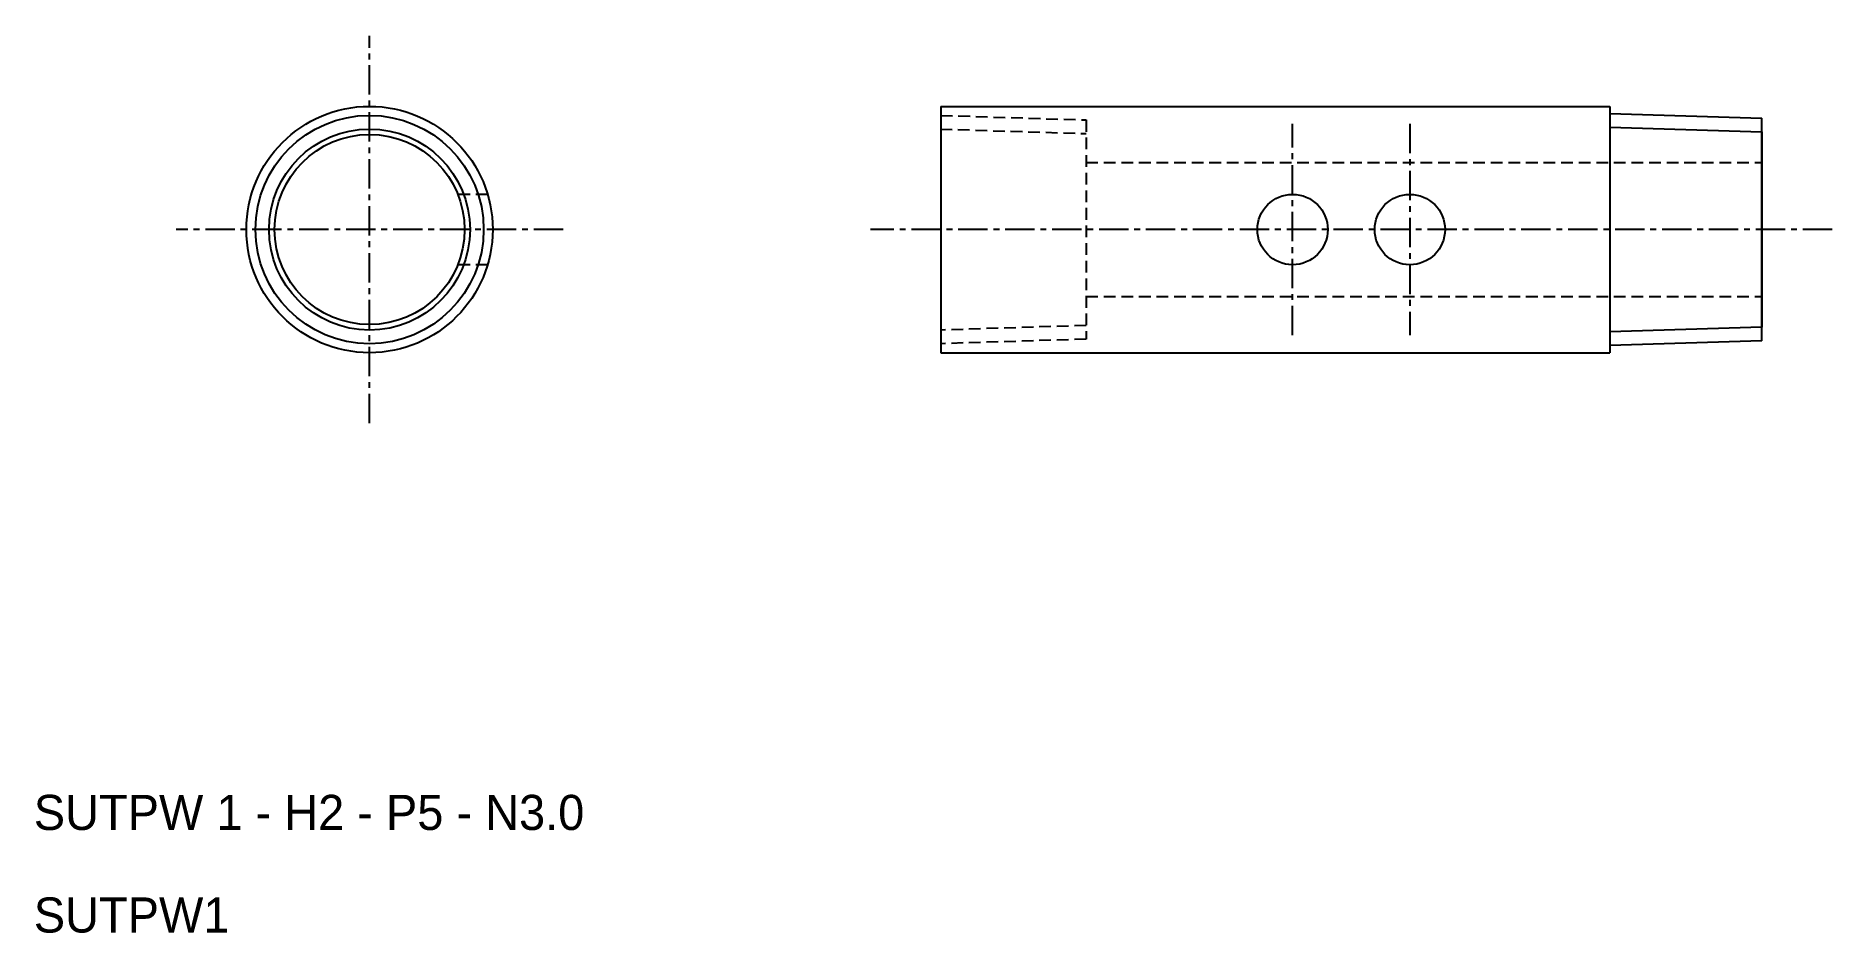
# Model space of a CAD drawing. Extents: x 200.4 to 277, y 181.4 to 219.7.
import ezdxf

# ---------------------------------------------------------------- set-up
doc = ezdxf.new("R2010")
doc.units = 0
doc.linetypes.add('CENTER', pattern=[2, 1.25, -0.25, 0.25, -0.25])
doc.linetypes.add('DASHED', pattern=[0.75, 0.5, -0.25])
doc.layers.get('0').update_dxf_attribs({"linetype": 'CONTINUOUS'})
doc.layers.add('CENTER', color=1, linetype='CENTER')

msp = doc.modelspace()

# ---------------------------------------------------------------- linework, layer by layer
for p, q in [((238.992, 216.657), (267.522, 216.657)), ((238.992, 216.657), (238.992, 206.157)), ((267.522, 216.657), (267.522, 206.157)), ((267.522, 216.349), (273.992, 216.147)), ((273.992, 206.667), (273.992, 216.147)), ((273.992, 215.566), (273.992, 207.248)), ((238.992, 206.157), (267.522, 206.157)), ((273.992, 206.667), (267.522, 206.465))]:
    msp.add_line(p, q)
at = {"color": 3, "linetype": 'DASHED'}
for p, q in [((238.992, 216.271), (245.192, 216.077)), ((245.192, 216.077), (245.192, 206.737)), ((238.974, 215.69), (245.192, 215.496)), ((245.192, 214.257), (273.992, 214.257)), ((219.674, 212.907), (218.404, 212.907)), ((219.674, 209.907), (218.404, 209.907)), ((245.192, 208.557), (273.992, 208.557)), ((245.192, 207.318), (238.974, 207.124)), ((245.192, 206.737), (238.992, 206.543))]:
    msp.add_line(p, q, dxfattribs=at)
at = {"color": 3}
for p, q in [((267.522, 215.768), (273.992, 215.566)), ((273.992, 207.248), (267.522, 207.046))]:
    msp.add_line(p, q, dxfattribs=at)
for centre, radius in [((214.642, 211.407), 5.25), ((214.642, 211.407), 4.283), ((214.642, 211.407), 4.05), ((253.992, 211.407), 1.5), ((258.992, 211.407), 1.5)]:
    msp.add_circle(centre, radius)
msp.add_circle((214.642, 211.407), 4.864, dxfattribs=at)
at = {"layer": 'CENTER', "linetype": 'CENTER'}
for p, q in [((214.642, 203.157), (214.642, 219.657)), ((253.992, 206.907), (253.992, 215.907)), ((258.992, 215.907), (258.992, 206.907)), ((222.892, 211.407), (206.392, 211.407)), ((276.992, 211.407), (235.992, 211.407))]:
    msp.add_line(p, q, dxfattribs=at)

# ---------------------------------------------------------------- texts
at = {"linetype": 'CONTINUOUS'}
for s, height, p in [('SUTPW 1 - H2 - P5 - N3.0', 1.49691, (200.327, 185.821)), ('SUTPW1', 1.4969, (200.327, 181.45))]:
    msp.add_text(s, height=height, dxfattribs=at).set_placement(p)

doc.saveas('drawing.dxf')
